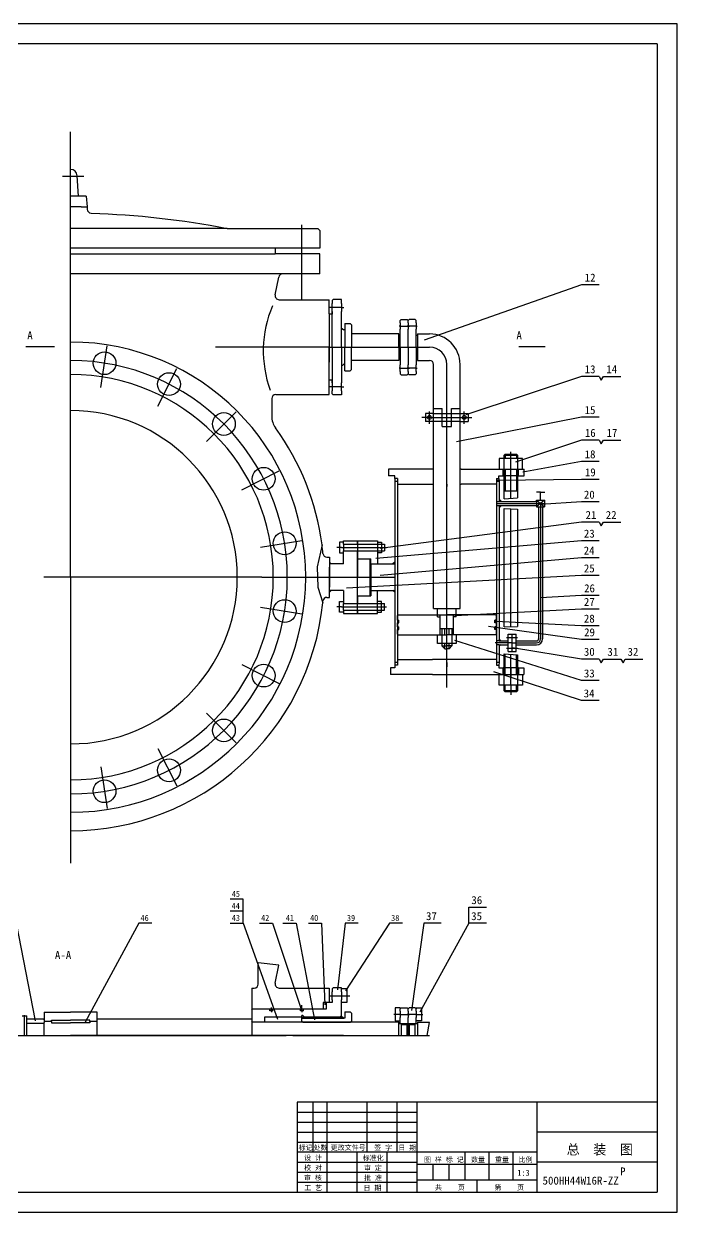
# Model space of a CAD drawing. Header units: metres. Extents: x 0 to 841, y 0 to 594.
# Drawn here: x 514 to 841, y 0 to 594 of the extents above; entities that cross this region are included whole.
import ezdxf

# ---------------------------------------------------------------- set-up
doc = ezdxf.new("R2010")
doc.units = ezdxf.units.M
for name, color, linetype in [('B', 3, 'Continuous'), ('C', 6, 'Continuous'), ('D', 1, 'Continuous'), ('FL', 5, 'Continuous'), ('HA', 5, 'Continuous'), ('T', 7, 'Continuous'), ('TL', 4, 'Continuous')]:
    doc.layers.add(name, color=color, linetype=linetype)

# ---------------------------------------------------------------- blocks, each defined once
blk = doc.blocks.new('TUKUN1')
at = {"layer": 'FL'}
for p, q in [((841, 594), (0, 594)), ((841, 0), (841, 594)), ((659, 30), (659, 55)), ((666, 10), (666, 55)), ((686, 30), (686, 55)), ((701, 30), (701, 55)), ((651, 50), (711, 50)), ((651, 45), (711, 45)), ((651, 40), (711, 40)), ((651, 35), (711, 35)), ((696, 10), (696, 30)), ((651, 25), (711, 25)), ((651, 20), (711, 20)), ((651, 15), (711, 15)), ((0, 0), (841, 0))]:
    blk.add_line(p, q, dxfattribs=at)
at = {"layer": 'TL'}
for p, q in [((831, 584), (25, 584)), ((831, 584), (831, 10)), ((831, 55), (651, 55)), ((651, 55), (651, 10)), ((711, 10), (711, 55)), ((771, 10), (771, 55)), ((831, 40), (771, 40)), ((771, 30), (651, 30)), ((681, 10), (681, 30)), ((735, 16), (735, 30)), ((747, 16), (747, 30)), ((759, 16), (759, 30)), ((711, 24), (771, 24)), ((719, 16), (719, 24)), ((727, 16), (727, 24)), ((831, 25), (771, 25)), ((771, 16), (711, 16)), ((741, 10), (741, 16)), ((0, 10), (831, 10))]:
    blk.add_line(p, q, dxfattribs=at)
at = {"layer": 'T'}
for s, p in [('标记', (651.71, 31.07)), ('处数', (659.22, 31.07)), ('更改文件号', (667.75, 31.07)), ('签 字', (689.53, 31.07)), ('日 期', (701.57, 31.07)), ('校 对', (654.48, 20.99)), ('设 计', (654.5, 25.99)), ('标准化', (683.77, 25.93)), ('审 定', (684.39, 20.93)), ('图 样 标 记', (714.4, 25.04)), ('数量', (737.92, 25.04)), ('重量', (749.88, 25.04)), ('比例', (761.7, 25.04)), ('审 核', (654.41, 15.99)), ('批 准', (684.46, 15.93)), ('工 艺', (654.52, 10.99)), ('日 期', (684.18, 10.93)), ('共    页', (719.91, 11.13)), ('第    页', (749.62, 11.13))]:
    blk.add_text(s, height=2.5, dxfattribs=at).set_placement(p)

msp = doc.modelspace()

# ---------------------------------------------------------------- linework, layer by layer
at = {"layer": 'B'}
for p, q in [((719.24, 399.22), (723.49, 399.22)), ((723.51, 399.22), (728.15, 399.22)), ((728.17, 399.22), (732.42, 399.22)), ((723.49, 395.24), (719.24, 395.24)), ((728.15, 395.24), (723.51, 395.24)), ((732.42, 395.24), (728.17, 395.24))]:
    msp.add_line(p, q, dxfattribs=at)
at = {"layer": 'C'}
for p, q in [((537.77, 521.3), (537.77, 540.02)), ((533.67, 517.85), (544.35, 517.85)), ((537.77, 317.39), (537.77, 521.3)), ((653.34, 490.48), (653.34, 493.5)), ((653.34, 456.09), (653.34, 490.48)), ((673.16, 452.17), (666.92, 452.17)), ((673.16, 452.17), (674.33, 452.17)), ((702.57, 442.93), (702.06, 442.93)), ((702.57, 442.93), (707.12, 442.93)), ((710.49, 442.93), (705.94, 442.93)), ((710.49, 442.93), (710.99, 442.93)), ((552.79, 412.23), (556.07, 432.95)), ((666.92, 432.37), (610.17, 432.37)), ((666.92, 432.37), (706.53, 432.37)), ((706.53, 432.37), (717.21, 432.37)), ((702.57, 421.82), (702.06, 421.82)), ((702.57, 421.82), (707.12, 421.82)), ((710.49, 421.82), (705.94, 421.82)), ((710.49, 421.82), (710.99, 421.82)), ((725.83, 371.37), (725.83, 423.75)), ((581.36, 402.95), (590.89, 421.64)), ((673.16, 412.57), (666.92, 412.57)), ((673.16, 412.57), (674.33, 412.57)), ((605.67, 385.29), (620.5, 400.12)), ((717.15, 394.03), (717.15, 400.27)), ((725.83, 392.91), (725.83, 401.56)), ((734.51, 394.03), (734.51, 400.27)), ((718.42, 397.23), (713.39, 397.23)), ((718.42, 397.23), (733.7, 397.23)), ((721.94, 397.23), (729.9, 397.23)), ((733.24, 397.23), (738.26, 397.23)), ((757.84, 377.98), (757.84, 380.04)), ((757.84, 378.15), (757.84, 377.98)), ((757.84, 356.75), (757.84, 378.15)), ((623.33, 360.98), (642.02, 370.51)), ((725.83, 274.7), (725.83, 371.37)), ((757.84, 368.06), (757.84, 373.01)), ((725.83, 363.92), (725.83, 362.74)), ((750.58, 354.2), (774.68, 354.2)), ((757.84, 292.68), (757.84, 351.54)), ((772.7, 354.2), (772.7, 286.56)), ((632.61, 332.41), (653.33, 335.69)), ((673.2, 332.24), (670.88, 332.24)), ((673.2, 332.24), (682.15, 332.24)), ((680.16, 332.24), (692.11, 332.24)), ((692.11, 332.24), (695.71, 332.24)), ((633.27, 317.39), (524.37, 317.39)), ((537.77, 317.39), (537.77, 197.39)), ((633.27, 317.39), (667.15, 317.39)), ((667.15, 317.39), (681.16, 317.39)), ((681.16, 317.39), (692.11, 317.39)), ((692.11, 317.39), (699.75, 317.39)), ((632.61, 302.37), (653.33, 299.09)), ((673.2, 302.54), (670.88, 302.54)), ((673.2, 302.54), (682.15, 302.54)), ((680.16, 302.54), (692.11, 302.54)), ((692.11, 302.54), (695.71, 302.54)), ((701.08, 295.21), (702.07, 295.21)), ((701.08, 291.91), (702.07, 291.91)), ((750.58, 295.21), (749.59, 295.21)), ((750.58, 291.91), (749.59, 291.91)), ((755.69, 287.3), (761.19, 287.3)), ((758.5, 284.58), (749.93, 284.58)), ((755.69, 281.87), (761.19, 281.87)), ((758.5, 284.58), (770.72, 284.58)), ((623.33, 273.8), (642.02, 264.27)), ((725.83, 273.56), (725.83, 277.66)), ((725.83, 274.7), (725.83, 272.53)), ((725.83, 262.31), (725.83, 273.56)), ((757.84, 263.8), (757.84, 278.79)), ((757.84, 272.07), (757.84, 267.12)), ((757.84, 263.8), (757.84, 258.63)), ((605.67, 249.49), (620.5, 234.66)), ((581.36, 231.83), (590.89, 213.14)), ((552.79, 222.55), (556.07, 201.83)), ((537.77, 197.39), (537.77, 190.69)), ((537.77, 190.69), (537.77, 174.52)), ((666.92, 108.15), (674.33, 108.15)), ((674.33, 108.15), (677.36, 108.15)), ((638.16, 101.05), (638.16, 102.28)), ((638.16, 101.05), (638.16, 100.05)), ((653.36, 101.05), (653.36, 103.41)), ((653.36, 101.05), (653.36, 100.05)), ((514.67, 97.59), (514.67, 98.5)), ((514.67, 88.35), (514.67, 97.59)), ((702.06, 98.9), (699.26, 98.9)), ((702.57, 98.9), (702.06, 98.9)), ((702.57, 98.9), (707.12, 98.9)), ((710.49, 98.9), (705.94, 98.9)), ((710.49, 98.9), (710.99, 98.9)), ((710.99, 98.9), (713.8, 98.9)), ((469.44, 88.35), (537.77, 88.35)), ((521.22, 88.35), (550.97, 88.35)), ((666.92, 88.35), (537.77, 88.35)), ((550.97, 88.35), (645.51, 88.35)), ((654.35, 88.35), (626.99, 88.35)), ((648.82, 88.35), (706.53, 88.35)), ((674.15, 88.35), (654.35, 88.35)), ((666.92, 88.35), (668.54, 88.35)), ((706.53, 88.35), (717.21, 88.35))]:
    msp.add_line(p, q, dxfattribs=at)
for centre, radius, start, end in [((717.21, 423.75), 8.62, 0, 90), ((537.77, 317.39), 108.3, 270, 90), ((770.72, 286.56), 1.98, 270, 0)]:
    msp.add_arc(centre, radius, start, end, dxfattribs=at)
at = {"layer": 'D'}
for p, q in [((793.16, 463.52), (714.5, 435.82)), ((801.96, 463.52), (793.16, 463.52)), ((515.44, 432.62), (529.75, 432.62)), ((761.85, 432.62), (774.92, 432.62)), ((793.16, 417.73), (735.26, 398.57)), ((801.96, 417.73), (793.16, 417.73)), ((801.96, 417.73), (803.02, 415.9)), ((803.02, 415.9), (804.07, 417.73)), ((804.07, 417.73), (812.87, 417.73)), ((793.16, 397.33), (730.71, 385.1)), ((801.96, 397.33), (793.16, 397.33)), ((793.16, 385.91), (760.17, 374.91)), ((801.96, 385.91), (793.16, 385.91)), ((801.96, 385.91), (803.02, 384.08)), ((803.02, 384.08), (804.07, 385.91)), ((804.07, 385.91), (812.87, 385.91)), ((793.16, 375.23), (763.89, 369.81)), ((801.96, 375.23), (793.16, 375.23)), ((793.16, 366.22), (751.08, 365.73)), ((801.96, 366.22), (793.16, 366.22)), ((793.16, 355.06), (772.59, 353.79)), ((801.96, 355.06), (793.16, 355.06)), ((793.16, 344.89), (692.49, 331.77)), ((801.96, 344.89), (793.16, 344.89)), ((801.96, 344.89), (803.02, 343.06)), ((803.02, 343.06), (804.07, 344.89)), ((804.07, 344.89), (812.87, 344.89)), ((793.16, 335.58), (690.36, 326.68)), ((801.96, 335.58), (793.16, 335.58)), ((793.16, 327.11), (692.49, 318.21)), ((801.96, 327.11), (793.16, 327.11)), ((793.16, 318.21), (675.69, 311.86)), ((801.96, 318.21), (793.16, 318.21)), ((793.16, 308.25), (772.72, 307.06)), ((801.96, 308.25), (793.16, 308.25)), ((793.16, 301.43), (729.94, 298.01)), ((801.96, 301.43), (793.16, 301.43)), ((793.16, 286.26), (746.57, 292.8)), ((793.16, 293.09), (750.35, 295.32)), ((801.96, 293.09), (793.16, 293.09)), ((793.16, 265.71), (729.8, 285.73)), ((801.96, 286.26), (793.16, 286.26)), ((793.16, 276.5), (758.61, 282.03)), ((801.96, 276.5), (793.16, 276.5)), ((801.96, 276.5), (803.02, 274.67)), ((803.02, 274.67), (804.07, 276.5)), ((804.07, 276.5), (812.87, 276.5)), ((812.87, 276.5), (813.93, 274.67)), ((813.93, 274.67), (814.99, 276.5)), ((814.99, 276.5), (823.79, 276.5)), ((793.16, 255.72), (749.39, 270.08)), ((801.96, 265.71), (793.16, 265.71)), ((801.96, 255.72), (793.16, 255.72)), ((624.05, 156.4), (617.45, 156.4)), ((624.05, 150.4), (624.05, 156.4)), ((624.05, 150.4), (617.45, 150.4)), ((624.05, 144.4), (624.05, 150.4)), ((736.82, 144.4), (736.82, 152.4)), ((736.82, 152.4), (745.62, 152.4)), ((510.54, 144.4), (519.98, 95.6)), ((571.78, 144.4), (545.08, 94.93)), ((578.38, 144.4), (571.78, 144.4)), ((617.45, 144.4), (624.05, 144.4)), ((624.05, 144.4), (641.22, 96.53)), ((632.11, 144.4), (638.71, 144.4)), ((638.71, 144.4), (653.15, 101.06)), ((643.84, 144.4), (650.44, 144.4)), ((650.44, 144.4), (659.64, 96.11)), ((656.6, 144.4), (663.2, 144.4)), ((663.2, 144.4), (664.88, 103.72)), ((674.93, 144.4), (671.15, 111.14)), ((681.53, 144.4), (674.93, 144.4)), ((697.13, 144.4), (675.13, 110.72)), ((703.73, 144.4), (697.13, 144.4)), ((714.25, 144.4), (708.23, 100.77)), ((736.82, 144.4), (712.37, 100.03)), ((723.05, 144.4), (714.25, 144.4)), ((745.62, 144.4), (736.82, 144.4))]:
    msp.add_line(p, q, dxfattribs=at)
at = {"layer": 'FL'}
for p, q in [((667.15, 324.85), (668.01, 323.99)), ((699.75, 324.85), (698.89, 323.99)), ((667.15, 309.93), (668.01, 310.79)), ((699.75, 309.93), (698.89, 310.79)), ((724.74, 288.61), (724.74, 291.67)), ((726.92, 288.61), (726.92, 291.67)), ((756.35, 285.58), (756.52, 285.75)), ((760.65, 285.58), (760.48, 285.75)), ((724.74, 281.62), (724.74, 284.31)), ((726.92, 281.62), (726.92, 284.31)), ((756.35, 283.59), (756.52, 283.42)), ((760.65, 283.59), (760.48, 283.42)), ((703.23, 93.79), (706.53, 93.79)), ((717.05, 94.88), (715.88, 88.35))]:
    msp.add_line(p, q, dxfattribs=at)
for points in [[(754.54, 356.49), (761.14, 357)], [(754.54, 351.67), (761.14, 351.41)], [(663.43, 333.56), (661.07, 322.65), (661.27, 312.38), (663.83, 304.66)], [(754.54, 292.55), (761.14, 292.8)], [(754.54, 279.05), (761.14, 278.53)], [(641.8, 123.41), (631.57, 124.6)]]:
    msp.add_lwpolyline(points, dxfattribs=at)
at = {"layer": 'HA'}
for p, q in [((755.04, 378.81), (755.04, 376.67)), ((760.65, 378.81), (760.65, 376.67)), ((755.04, 371.37), (755.04, 360.49)), ((760.65, 371.37), (760.65, 360.49)), ((753.21, 355.19), (751.91, 356.34)), ((753.16, 353.21), (751.91, 352.09)), ((770.72, 355.85), (774.68, 352.55)), ((774.68, 355.85), (770.72, 352.55)), ((752.87, 285.58), (751.91, 286.51)), ((752.84, 283.59), (751.91, 282.86)), ((755.04, 268.77), (755.04, 279.01)), ((760.65, 268.77), (760.65, 278.57)), ((755.04, 260.17), (755.04, 263.47)), ((760.65, 260.17), (760.65, 263.47)), ((653.36, 96.93), (674.31, 96.93)), ((706.53, 93.79), (709.83, 93.79))]:
    msp.add_line(p, q, dxfattribs=at)
at = {"layer": 'TL'}
for p, q in [((541.77, 507.85), (541.06, 518.08)), ((545.53, 507.85), (537.77, 507.85)), ((545.53, 507.85), (546.06, 502.55)), ((543.08, 502.55), (537.77, 502.55)), ((615.99, 491.72), (537.77, 491.72)), ((639.93, 481.77), (537.77, 481.77)), ((537.77, 479.09), (639.94, 479.09)), ((639.93, 480.44), (639.93, 479.09)), ((662.39, 479.09), (639.94, 479.09)), ((662.39, 469.04), (662.39, 479.09)), ((662.39, 469.04), (537.77, 469.04)), ((640.01, 458.49), (641.8, 467.43)), ((641.97, 456.09), (666.92, 456.09)), ((666.92, 448.97), (666.92, 456.09)), ((668.54, 455.64), (669.03, 456.13)), ((668.54, 455.64), (668.54, 454.15)), ((668.54, 432.37), (668.54, 454.15)), ((673.16, 456.13), (669.03, 456.13)), ((673.16, 454.15), (673.16, 456.13)), ((673.16, 454.15), (673.16, 450.19)), ((666.92, 448.97), (666.92, 424.92)), ((666.92, 448.97), (666.92, 432.37)), ((668.54, 448.87), (666.92, 448.87)), ((668.54, 450.19), (668.54, 448.87)), ((673.16, 432.37), (673.16, 450.19)), ((702.57, 445.74), (703.06, 446.24)), ((702.57, 444.58), (702.57, 445.74)), ((703.06, 446.24), (706.03, 446.24)), ((706.03, 446.24), (706.53, 445.74)), ((707.02, 446.24), (706.53, 445.74)), ((706.53, 444.58), (706.53, 445.74)), ((706.53, 444.58), (706.53, 445.74)), ((709.99, 446.24), (707.02, 446.24)), ((710.49, 445.74), (709.99, 446.24)), ((710.49, 444.58), (710.49, 445.74)), ((673.65, 441.61), (673.16, 441.61)), ((673.65, 441.61), (674.31, 440.95)), ((674.81, 440.95), (674.31, 440.95)), ((674.81, 444.25), (677.45, 444.25)), ((674.81, 444.25), (674.81, 432.37)), ((678.11, 443.59), (677.45, 444.25)), ((678.11, 443.59), (678.11, 432.37)), ((702.57, 444.58), (702.57, 441.28)), ((702.57, 432.37), (702.57, 441.28)), ((706.53, 444.58), (706.53, 441.28)), ((706.53, 444.58), (706.53, 441.28)), ((706.53, 432.37), (706.53, 441.28)), ((706.53, 438.31), (706.53, 441.28)), ((710.49, 444.58), (710.49, 441.28)), ((710.49, 432.37), (710.49, 441.28)), ((701.91, 438.97), (678.11, 438.97)), ((701.91, 432.37), (701.91, 438.97)), ((702.57, 438.31), (701.91, 438.31)), ((710.49, 438.31), (711.15, 438.31)), ((711.15, 438.97), (717.21, 438.97)), ((711.15, 438.97), (711.15, 425.77)), ((666.92, 408.65), (666.92, 432.37)), ((668.54, 432.37), (668.54, 410.59)), ((673.16, 432.37), (673.16, 414.55)), ((674.81, 420.49), (674.81, 432.37)), ((678.11, 421.15), (678.11, 432.37)), ((701.91, 432.37), (701.91, 425.77)), ((702.57, 432.37), (702.57, 423.47)), ((706.53, 432.37), (706.53, 423.47)), ((710.49, 432.37), (710.49, 423.47)), ((673.65, 423.13), (673.16, 423.13)), ((673.65, 423.13), (674.31, 423.79)), ((674.81, 423.79), (674.31, 423.79)), ((701.91, 425.77), (678.11, 425.77)), ((702.57, 426.43), (701.91, 426.43)), ((702.57, 420.17), (702.57, 423.47)), ((706.53, 426.43), (706.53, 423.47)), ((706.53, 420.17), (706.53, 423.47)), ((706.53, 420.17), (706.53, 423.47)), ((710.49, 426.43), (711.15, 426.43)), ((710.49, 420.17), (710.49, 423.47)), ((711.15, 425.77), (717.21, 425.77)), ((719.23, 401.68), (719.23, 423.75)), ((732.43, 401.68), (732.43, 423.75)), ((668.54, 415.87), (666.92, 415.87)), ((668.54, 414.55), (668.54, 415.87)), ((674.81, 420.49), (677.45, 420.49)), ((678.11, 421.15), (677.45, 420.49)), ((702.57, 420.17), (702.57, 419)), ((702.57, 419), (703.06, 418.51)), ((703.06, 418.51), (706.03, 418.51)), ((706.03, 418.51), (706.53, 419)), ((706.53, 420.17), (706.53, 419)), ((706.53, 420.17), (706.53, 419)), ((707.02, 418.51), (706.53, 419)), ((709.99, 418.51), (707.02, 418.51)), ((710.49, 419), (709.99, 418.51)), ((710.49, 420.17), (710.49, 419)), ((668.54, 409.11), (668.54, 410.59)), ((673.16, 410.59), (673.16, 414.55)), ((673.16, 410.59), (673.16, 408.61)), ((638.27, 406.65), (638.27, 402.22)), ((640.27, 408.65), (666.92, 408.65)), ((668.54, 409.11), (669.03, 408.61)), ((673.16, 408.61), (669.03, 408.61)), ((638.27, 402.22), (638.27, 397.87)), ((719.24, 399.22), (715.24, 399.22)), ((715.24, 399.22), (715.24, 395.24)), ((719.23, 401.68), (723.51, 401.68)), ((719.24, 401.68), (723.49, 401.68)), ((719.24, 363.92), (719.24, 401.68)), ((723.49, 392.78), (723.49, 401.68)), ((723.51, 392.78), (723.51, 401.68)), ((728.15, 401.68), (732.43, 401.68)), ((728.15, 392.78), (728.15, 401.68)), ((728.17, 401.68), (732.42, 401.68)), ((728.17, 392.78), (728.17, 401.68)), ((732.42, 363.92), (732.42, 401.68)), ((732.42, 399.22), (736.42, 399.22)), ((736.42, 399.22), (736.42, 395.24)), ((719.24, 395.24), (715.24, 395.24)), ((723.53, 392.78), (728.17, 392.78)), ((732.42, 395.24), (736.42, 395.24)), ((763.64, 376.67), (752.04, 376.67)), ((752.04, 376.67), (752.04, 371.37)), ((755.04, 378.81), (754.54, 378.32)), ((754.54, 378.32), (761.14, 378.32)), ((754.54, 356.49), (754.54, 378.32)), ((755.04, 378.81), (760.65, 378.81)), ((760.65, 378.81), (761.14, 378.32)), ((761.14, 378.32), (761.14, 357)), ((763.64, 371.37), (763.64, 376.67)), ((718.73, 371.37), (696.59, 371.37)), ((696.59, 371.37), (696.59, 368.06)), ((719.24, 371.37), (718.73, 371.37)), ((732.92, 371.37), (732.43, 371.37)), ((732.92, 371.37), (754.05, 371.37)), ((754.05, 368.06), (754.05, 371.37)), ((754.05, 371.37), (761.64, 371.37)), ((761.64, 371.37), (764.44, 371.37)), ((761.64, 368.06), (761.64, 371.37)), ((764.44, 368.06), (764.44, 371.37)), ((699.76, 368.06), (696.59, 368.06)), ((699.76, 366.74), (699.75, 365.44)), ((699.75, 365.44), (699.75, 274.7)), ((699.75, 365.44), (701.08, 365.44)), ((699.76, 366.74), (699.76, 368.06)), ((701.08, 366.74), (699.76, 366.74)), ((701.08, 366.74), (701.08, 366.74)), ((701.08, 366.74), (701.08, 365.44)), ((701.08, 365.44), (701.08, 274.7)), ((701.08, 365.44), (701.08, 365.44)), ((701.08, 363.92), (718.73, 363.92)), ((718.73, 363.92), (719.24, 363.92)), ((719.24, 301.81), (719.24, 363.92)), ((732.42, 301.81), (732.42, 363.92)), ((732.42, 363.92), (732.92, 363.92)), ((750.58, 363.92), (732.92, 363.92)), ((750.58, 366.74), (751.9, 366.74)), ((750.58, 366.74), (750.58, 366.74)), ((750.58, 366.74), (750.58, 365.44)), ((750.58, 365.44), (750.58, 355.19)), ((750.58, 365.44), (751.91, 365.44)), ((751.9, 368.06), (754.05, 368.06)), ((751.9, 366.74), (751.9, 368.06)), ((751.9, 366.74), (751.91, 365.44)), ((751.91, 365.44), (751.91, 355.19)), ((761.64, 368.06), (754.05, 368.06)), ((761.64, 368.06), (764.44, 368.06)), ((754.54, 360.49), (761.14, 360.49)), ((772.7, 359.92), (770.65, 359.92)), ((772.7, 355.85), (772.7, 359.92)), ((772.7, 359.92), (774.74, 359.92)), ((750.58, 355.19), (750.58, 353.21)), ((750.58, 355.19), (751.91, 355.19)), ((750.58, 353.21), (750.58, 285.58)), ((750.58, 353.21), (751.91, 353.21)), ((751.91, 355.19), (770.72, 355.19)), ((751.91, 353.21), (770.72, 353.21)), ((751.91, 353.21), (751.91, 285.58)), ((754.54, 292.55), (754.54, 351.67)), ((761.14, 351.41), (761.14, 292.8)), ((770.72, 355.19), (770.72, 355.85)), ((770.72, 355.85), (774.68, 355.85)), ((770.72, 355.19), (770.72, 352.55)), ((770.72, 352.55), (774.68, 352.55)), ((771.71, 352.55), (771.71, 286.56)), ((773.69, 352.55), (773.69, 286.56)), ((774.68, 355.85), (774.68, 352.55)), ((674.2, 334.94), (672.2, 334.94)), ((672.2, 334.94), (672.2, 329.54)), ((674.2, 335.54), (681.16, 335.54)), ((674.2, 333.89), (674.2, 335.54)), ((674.2, 333.89), (681.16, 333.89)), ((674.2, 333.89), (674.2, 330.59)), ((681.16, 333.89), (681.16, 335.54)), ((681.16, 335.54), (691.12, 335.54)), ((681.16, 335.54), (681.16, 333.89)), ((681.16, 333.89), (681.16, 330.59)), ((681.16, 333.89), (691.12, 333.89)), ((681.16, 333.89), (681.16, 330.59)), ((691.12, 335.54), (691.12, 333.89)), ((691.12, 334.94), (693.12, 334.94)), ((691.12, 333.89), (691.12, 330.59)), ((691.12, 333.89), (694.66, 333.89)), ((693.12, 334.94), (693.12, 329.54)), ((694.66, 333.89), (694.66, 330.59)), ((665.9, 327.46), (667.15, 327.46)), ((667.15, 327.46), (667.15, 317.39)), ((672.2, 329.54), (674.2, 329.54)), ((674.2, 323.99), (674.2, 330.59)), ((674.2, 330.59), (681.16, 330.59)), ((681.16, 330.59), (694.66, 330.59)), ((681.16, 326.63), (681.16, 330.59)), ((681.16, 330.59), (681.16, 317.39)), ((691.12, 330.59), (691.12, 323.99)), ((693.12, 329.54), (691.12, 329.54)), ((674.2, 323.99), (667.15, 323.99)), ((667.15, 317.39), (667.15, 322.34)), ((681.16, 308.15), (681.16, 326.63)), ((681.16, 326.63), (687.32, 326.63)), ((681.16, 326.63), (687.82, 326.63)), ((681.16, 308.15), (681.16, 326.63)), ((687.32, 326.63), (687.82, 326.14)), ((687.32, 326.63), (687.32, 308.15)), ((687.82, 323.99), (687.82, 326.63)), ((687.82, 323.99), (687.82, 326.14)), ((687.82, 323.99), (687.82, 310.79)), ((687.82, 323.99), (699.75, 323.99)), ((687.82, 323.99), (691.12, 323.99)), ((687.82, 323.99), (687.82, 310.79)), ((667.15, 317.39), (667.15, 312.44)), ((667.15, 307.32), (667.15, 317.39)), ((681.16, 304.19), (681.16, 317.39)), ((674.2, 310.79), (667.15, 310.79)), ((674.2, 310.79), (674.2, 304.19)), ((687.82, 310.79), (699.75, 310.79)), ((687.82, 310.79), (687.82, 308.65)), ((687.82, 310.79), (691.12, 310.79)), ((687.82, 310.79), (687.82, 308.15)), ((691.12, 304.19), (691.12, 310.79)), ((665.9, 307.32), (667.15, 307.32)), ((672.2, 305.24), (674.2, 305.24)), ((672.2, 299.84), (672.2, 305.24)), ((674.2, 300.89), (674.2, 304.19)), ((674.2, 304.19), (681.16, 304.19)), ((681.16, 308.15), (687.32, 308.15)), ((681.16, 308.15), (681.16, 304.19)), ((681.16, 308.15), (687.82, 308.15)), ((681.16, 304.19), (694.66, 304.19)), ((681.16, 300.89), (681.16, 304.19)), ((681.16, 300.89), (681.16, 304.19)), ((687.82, 308.65), (687.32, 308.15)), ((693.12, 305.24), (691.12, 305.24)), ((691.12, 300.89), (691.12, 304.19)), ((693.12, 299.84), (693.12, 305.24)), ((694.66, 300.89), (694.66, 304.19)), ((674.2, 299.84), (672.2, 299.84)), ((674.2, 300.89), (674.2, 299.24)), ((674.2, 300.89), (681.16, 300.89)), ((674.2, 299.24), (681.16, 299.24)), ((681.16, 300.89), (691.12, 300.89)), ((681.16, 300.89), (681.16, 299.24)), ((681.16, 299.24), (681.16, 300.89)), ((681.16, 299.24), (691.12, 299.24)), ((691.12, 299.24), (691.12, 300.89)), ((691.12, 300.89), (694.66, 300.89)), ((691.12, 299.84), (693.12, 299.84)), ((701.08, 298.01), (701.57, 298.51)), ((701.08, 295.87), (701.08, 298.01)), ((701.57, 298.51), (721.21, 298.51)), ((719.24, 301.81), (732.42, 301.81)), ((721.21, 298.51), (721.21, 301.81)), ((721.21, 298.51), (722.54, 298.51)), ((721.21, 297.52), (721.21, 298.51)), ((721.21, 298.51), (725.83, 298.51)), ((721.21, 297.52), (722.53, 297.52)), ((722.54, 291.67), (722.54, 298.51)), ((722.54, 298.51), (725.83, 298.51)), ((725.83, 298.51), (729.12, 298.51)), ((730.45, 298.51), (725.83, 298.51)), ((729.12, 291.67), (729.12, 298.51)), ((729.12, 298.51), (730.45, 298.51)), ((730.45, 297.52), (729.13, 297.52)), ((730.45, 298.51), (730.45, 301.81)), ((730.45, 297.52), (730.45, 298.51)), ((750.08, 298.51), (730.45, 298.51)), ((750.58, 298.01), (750.08, 298.51)), ((750.58, 295.87), (750.58, 298.01)), ((701.08, 295.87), (701.87, 295.87)), ((701.08, 295.87), (701.08, 294.55)), ((701.08, 294.55), (701.87, 294.55)), ((701.08, 292.57), (701.08, 294.55)), ((701.08, 292.57), (701.87, 292.57)), ((701.08, 292.57), (701.08, 291.25)), ((701.08, 289.1), (701.08, 291.25)), ((701.08, 291.25), (701.87, 291.25)), ((701.87, 294.55), (701.87, 295.87)), ((701.87, 291.25), (701.87, 292.57)), ((722.53, 288.61), (722.53, 291.67)), ((722.54, 291.67), (729.12, 291.67)), ((723.26, 291.67), (723.26, 283.11)), ((728.4, 291.67), (728.4, 283.11)), ((729.13, 288.61), (729.13, 291.67)), ((749.79, 294.55), (749.79, 295.87)), ((750.58, 295.87), (749.79, 295.87)), ((750.58, 294.55), (749.79, 294.55)), ((750.58, 292.57), (749.79, 292.57)), ((749.79, 291.25), (749.79, 292.57)), ((750.58, 291.25), (749.79, 291.25)), ((750.58, 295.87), (750.58, 294.55)), ((750.58, 292.57), (750.58, 294.55)), ((750.58, 292.57), (750.58, 291.25)), ((750.58, 289.1), (750.58, 291.25)), ((701.57, 288.61), (701.08, 289.1)), ((701.57, 288.61), (722.03, 288.61)), ((721.13, 284.31), (721.13, 288.61)), ((722.03, 288.61), (725.83, 288.61)), ((729.62, 288.61), (725.83, 288.61)), ((750.08, 288.61), (729.62, 288.61)), ((730.53, 288.61), (730.53, 284.31)), ((750.08, 288.61), (750.58, 289.1)), ((751.91, 285.58), (750.58, 285.58)), ((750.58, 285.58), (750.58, 283.6)), ((751.91, 285.58), (756.52, 285.58)), ((756.52, 288.87), (760.48, 288.87)), ((756.52, 288.05), (756.52, 288.87)), ((756.52, 286.07), (756.52, 288.05)), ((756.52, 283.09), (756.52, 286.07)), ((758.5, 288.05), (758.5, 288.87)), ((758.5, 286.07), (758.5, 288.05)), ((758.5, 283.09), (758.5, 286.07)), ((760.48, 286.07), (760.48, 288.87)), ((760.48, 283.09), (760.48, 286.07)), ((760.48, 285.57), (770.72, 285.57)), ((730.53, 284.31), (721.13, 284.31)), ((723.26, 283.11), (725.83, 283.11)), ((723.26, 283.11), (724.74, 281.62)), ((724.74, 281.62), (725.83, 281.62)), ((728.4, 283.11), (725.83, 283.11)), ((726.92, 281.62), (725.83, 281.62)), ((726.92, 281.62), (728.4, 283.11)), ((751.91, 283.6), (750.58, 283.6)), ((750.58, 283.6), (750.58, 274.7)), ((751.91, 283.59), (756.52, 283.59)), ((751.91, 283.59), (751.91, 274.7)), ((756.52, 281.11), (756.52, 283.09)), ((756.52, 280.28), (756.52, 281.11)), ((756.52, 280.28), (760.48, 280.28)), ((758.5, 281.11), (758.5, 283.09)), ((758.5, 280.28), (758.5, 281.11)), ((760.48, 283.59), (770.72, 283.59)), ((760.48, 280.28), (760.48, 283.09)), ((701.08, 274.7), (699.75, 274.7)), ((699.75, 274.7), (699.76, 273.4)), ((699.76, 273.4), (699.76, 272.07)), ((701.08, 273.4), (699.76, 273.4)), ((701.08, 276.22), (718.73, 276.22)), ((701.08, 274.7), (701.08, 273.4)), ((701.08, 273.4), (701.08, 273.4)), ((732.92, 276.22), (718.73, 276.22)), ((750.58, 276.22), (732.92, 276.22)), ((751.91, 274.7), (750.58, 274.7)), ((750.58, 274.7), (750.58, 273.4)), ((750.58, 273.4), (750.58, 273.4)), ((750.58, 273.4), (751.9, 273.4)), ((751.91, 274.7), (751.9, 273.4)), ((751.9, 273.4), (751.9, 272.07)), ((754.54, 260.66), (754.54, 279.05)), ((761.14, 278.53), (761.14, 260.66)), ((699.76, 272.07), (697.61, 272.07)), ((697.61, 272.07), (697.61, 268.77)), ((718.73, 268.77), (697.61, 268.77)), ((718.73, 268.77), (732.92, 268.77)), ((732.92, 268.77), (754.04, 268.77)), ((751.9, 272.07), (754.04, 272.07)), ((752.04, 263.47), (752.04, 268.77)), ((754.04, 268.77), (754.04, 272.07)), ((761.64, 272.07), (754.05, 272.07)), ((754.05, 268.77), (761.64, 268.77)), ((761.64, 272.07), (764.28, 272.07)), ((761.64, 272.07), (761.64, 268.77)), ((761.64, 268.77), (764.28, 268.77)), ((763.64, 268.77), (763.64, 263.47)), ((764.28, 272.07), (764.28, 268.77)), ((763.64, 263.47), (752.04, 263.47)), ((755.04, 260.17), (754.54, 260.66)), ((757.84, 260.66), (754.54, 260.66)), ((757.84, 260.17), (755.04, 260.17)), ((761.14, 260.66), (757.84, 260.66)), ((760.65, 260.17), (757.84, 260.17)), ((760.65, 260.17), (761.14, 260.66)), ((631.57, 114.07), (631.57, 124.6)), ((640.01, 114.46), (641.8, 123.41)), ((628.26, 112.07), (629.57, 112.07)), ((628.26, 112.07), (628.26, 101.65)), ((641.97, 112.07), (666.92, 112.07)), ((666.92, 112.07), (666.92, 104.85)), ((668.54, 111.61), (669.03, 112.11)), ((668.54, 111.61), (668.54, 110.13)), ((668.54, 106.17), (668.54, 110.13)), ((673.16, 112.11), (669.03, 112.11)), ((673.16, 110.13), (673.16, 112.11)), ((673.16, 111.85), (675.76, 111.85)), ((673.16, 110.13), (673.16, 106.17)), ((675.76, 111.85), (675.76, 104.85)), ((628.26, 101.65), (628.26, 88.35)), ((628.26, 101.05), (628.75, 101.55)), ((628.26, 101.05), (628.26, 95.44)), ((637.41, 101.55), (628.75, 101.55)), ((638.9, 101.55), (637.41, 101.55)), ((637.41, 100.66), (637.41, 101.55)), ((652.61, 101.55), (638.9, 101.55)), ((638.9, 100.66), (638.9, 101.55)), ((654.1, 101.55), (652.61, 101.55)), ((652.61, 100.66), (652.61, 101.55)), ((654.1, 100.66), (654.1, 101.55)), ((665.53, 101.55), (654.1, 101.55)), ((668.54, 104.85), (663.92, 104.85)), ((663.92, 104.85), (663.92, 101.55)), ((665.53, 104.85), (665.53, 101.55)), ((668.54, 106.17), (668.54, 104.85)), ((673.16, 97.59), (673.16, 106.17)), ((675.76, 104.85), (673.16, 104.85)), ((702.57, 102.2), (699.97, 102.2)), ((699.97, 102.2), (699.97, 95.6)), ((702.57, 101.72), (703.06, 102.21)), ((702.57, 102.2), (702.57, 101.72)), ((702.57, 100.55), (702.57, 101.72)), ((703.06, 102.21), (706.03, 102.21)), ((706.03, 102.21), (706.53, 101.72)), ((707.02, 102.21), (706.53, 101.72)), ((706.53, 100.55), (706.53, 101.72)), ((706.53, 100.55), (706.53, 101.72)), ((709.99, 102.21), (707.02, 102.21)), ((710.49, 101.72), (709.99, 102.21)), ((710.49, 102.2), (713.09, 102.2)), ((710.49, 102.2), (710.49, 101.72)), ((710.49, 100.55), (710.49, 101.72)), ((713.09, 102.2), (713.09, 95.6)), ((513.51, 98.11), (515.82, 98.11)), ((515.82, 88.35), (515.82, 98.11)), ((515.82, 96.6), (524.07, 96.6)), ((524.57, 96.1), (524.07, 96.6)), ((524.57, 100.05), (524.57, 94.78)), ((524.57, 100.05), (537.77, 100.05)), ((528.2, 95.28), (524.57, 95.28)), ((528.2, 95.28), (528.2, 95.95)), ((528.2, 95.95), (537.77, 95.95)), ((528.2, 95.28), (528.2, 94.61)), ((550.97, 100.05), (537.77, 100.05)), ((547.34, 95.95), (537.77, 95.95)), ((547.34, 95.28), (547.34, 95.95)), ((550.97, 95.28), (547.34, 95.28)), ((547.34, 95.28), (547.34, 94.61)), ((550.97, 95.28), (550.97, 100.05)), ((550.97, 96.6), (628.27, 96.6)), ((550.97, 88.35), (550.97, 95.28)), ((628.26, 95.44), (628.26, 88.35)), ((628.75, 94.95), (628.26, 95.44)), ((634.86, 94.95), (634.86, 97.59)), ((634.86, 97.59), (653.36, 97.59)), ((638.9, 100.66), (637.41, 100.66)), ((654.1, 100.66), (652.61, 100.66)), ((653.36, 97.59), (653.36, 98.25)), ((653.85, 98.25), (653.36, 98.25)), ((654.02, 97.59), (653.36, 96.93)), ((653.36, 94.95), (653.36, 97.59)), ((653.85, 94.95), (653.36, 95.44)), ((653.85, 98.25), (654.51, 97.59)), ((654.02, 97.59), (673.65, 97.59)), ((654.51, 97.59), (672.5, 97.59)), ((672.5, 97.59), (673.16, 98.25)), ((673.65, 97.59), (674.31, 96.93)), ((674.81, 96.93), (674.31, 96.93)), ((674.81, 100.23), (674.81, 96.93)), ((674.81, 100.23), (677.45, 100.23)), ((678.11, 99.57), (677.45, 100.23)), ((678.11, 95.44), (677.61, 94.95)), ((678.11, 99.57), (678.11, 94.95)), ((699.97, 95.6), (702.57, 95.6)), ((702.57, 100.55), (702.57, 97.25)), ((702.57, 94.29), (702.57, 97.25)), ((706.53, 100.55), (706.53, 97.25)), ((706.53, 100.55), (706.53, 97.25)), ((706.53, 94.29), (706.53, 97.25)), ((706.53, 94.29), (706.53, 97.25)), ((710.49, 100.55), (710.49, 97.25)), ((710.49, 94.29), (710.49, 97.25)), ((713.09, 95.6), (710.49, 95.6)), ((524.57, 94.29), (515.82, 94.29)), ((524.07, 94.29), (515.82, 94.29)), ((524.57, 94.78), (524.07, 94.29)), ((524.57, 88.35), (524.57, 94.78)), ((528.2, 94.61), (537.77, 94.61)), ((547.34, 94.61), (537.77, 94.61)), ((701.91, 94.95), (628.27, 94.95)), ((634.86, 94.95), (628.75, 94.95)), ((653.85, 94.95), (677.61, 94.95)), ((701.91, 88.35), (701.91, 94.95)), ((701.91, 94.29), (706.53, 94.29)), ((703.23, 88.35), (703.23, 94.29)), ((706.53, 93.79), (706.03, 94.29)), ((706.03, 88.35), (706.03, 94.29)), ((706.53, 94.29), (711.15, 94.29)), ((706.53, 93.79), (707.02, 94.29)), ((706.53, 94.29), (706.53, 88.35)), ((706.53, 93.79), (706.53, 88.35)), ((707.02, 94.29), (707.02, 88.35)), ((709.83, 94.29), (709.83, 88.35)), ((711.15, 94.95), (711.15, 88.35)), ((711.15, 94.95), (717.21, 94.95))]:
    msp.add_line(p, q, dxfattribs=at)
for points in [[(543.08, 502.55), (546.06, 502.55), (546.06, 501.34, 0.41), (548, 499.35, -0.04), (615.99, 491.72), (661.28, 491.72), (662.27, 490.73), (662.27, 481.77), (639.93, 481.77), (639.93, 479.09)], [(638.6, 452.96, 0.19), (637.54, 410.86, 0.19)]]:
    msp.add_lwpolyline(points, format="xyb", dxfattribs=at)
for centre, radius in [((554.71, 424.36), 5.7), ((586.94, 413.89), 5.7), ((614.35, 393.97), 5.7), ((717.15, 397.23), 1), ((734.51, 397.23), 1), ((634.27, 366.56), 5.7), ((644.74, 334.33), 5.7), ((644.74, 300.45), 5.7), ((634.27, 268.22), 5.7), ((614.35, 240.81), 5.7), ((586.94, 220.89), 5.7), ((554.71, 210.42), 5.7)]:
    msp.add_circle(centre, radius, dxfattribs=at)
for centre, radius, start, end in [((537.77, 517.85), 3.3, 3.96, 90), ((643.76, 467.04), 2, 90, 168.69), ((641.97, 458.09), 2, 168.69, 270), ((537.77, 317.39), 117.5, 270, 90), ((717.21, 423.75), 15.22, 0, 90), ((717.21, 423.75), 2.02, 0, 90), ((537.77, 317.39), 101.3, 270, 90), ((640.27, 406.65), 2, 90, 180), ((537.77, 317.39), 83.3, 270, 90), ((648.27, 397.87), 10, 180, 216.07), ((537.77, 317.39), 126.7, 7.33, 36.07), ((537.77, 317.39), 126.7, 5.38, 7.33), ((665.9, 329.46), 2, 185.38, 270), ((537.77, 317.39), 126.7, 270, 354.23), ((537.77, 317.39), 126.7, 354.23, 354.62), ((665.9, 305.32), 2, 90, 174.62), ((770.72, 286.56), 0.99, 270, 0), ((770.72, 286.56), 2.97, 270, 0), ((629.57, 114.07), 2, 270, 0), ((641.97, 114.07), 2, 168.69, 270)]:
    msp.add_arc(centre, radius, start, end, dxfattribs=at)

# ---------------------------------------------------------------- block references
at = {"layer": 'D'}
msp.add_blockref('TUKUN1', (0, 0), dxfattribs=at)

# ---------------------------------------------------------------- texts
for s, height, p in [('12', 4, (794.7, 465.12)), ('A', 4, (516.07, 436.29)), ('A', 4, (760.61, 436.29)), ('13', 4, (794.7, 419.33)), ('14', 4, (805.52, 419.33)), ('15', 4, (794.7, 398.93)), ('16', 4, (794.8, 387.51)), ('17', 4, (805.62, 387.51)), ('18', 4, (794.7, 376.83)), ('19', 4, (794.8, 367.82)), ('20', 4, (794.32, 356.66)), ('21', 4, (795.18, 346.49)), ('22', 4, (805.24, 346.49)), ('23', 4, (794.32, 337.18)), ('24', 4, (794.23, 328.71)), ('25', 4, (794.32, 319.81)), ('26', 4, (794.42, 309.85)), ('27', 4, (794.32, 303.03)), ('28', 4, (794.32, 294.69)), ('29', 4, (794.42, 287.86)), ('30', 4, (794.32, 278.1)), ('31', 4, (806.09, 278.1)), ('32', 4, (816.15, 278.1)), ('33', 4, (794.32, 267.31)), ('34', 4, (794.23, 257.32)), ('45', 3, (618.32, 157.6)), ('44', 3, (618.25, 151.6)), ('36', 4, (738.08, 154)), ('46', 3, (572.72, 145.6)), ('43', 3, (618.32, 145.6)), ('42', 3, (632.98, 145.6)), ('41', 3, (645.36, 145.6)), ('40', 3, (657.47, 145.6)), ('39', 3, (675.88, 145.6)), ('38', 3, (698, 145.6)), ('37', 4, (715.41, 146)), ('35', 4, (737.98, 146)), ('A-A', 4, (529.9, 126.53)), ('总  装  图', 5, (785.73, 28.84)), ('1:3', 3, (761.08, 18.21)), ('500HH44W16R-ZZ', 4, (773.67, 13.82)), ('P', 4, (812.44, 18.39))]:
    msp.add_text(s, height=height, dxfattribs=at).set_placement(p)

doc.saveas('drawing.dxf')
